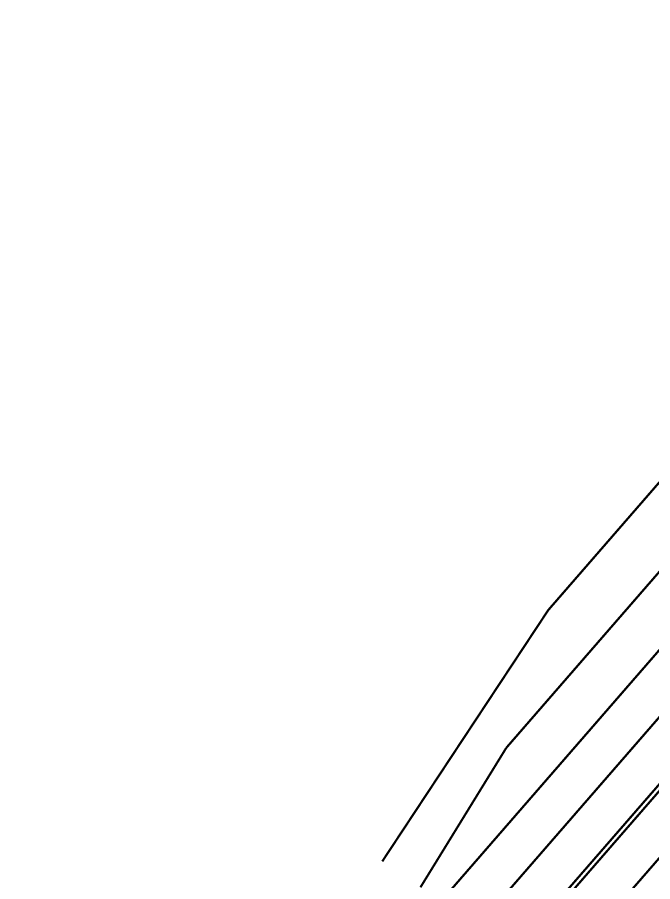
# Model space of a CAD drawing. Header units: millimetres. Extents: x 67536 to 67858, y 50657 to 50929.
# Drawn here: x 67585.9 to 67629.2, y 50704.4 to 50763.3 of the extents above; entities that cross this region are included whole.
import ezdxf

# ---------------------------------------------------------------- set-up
doc = ezdxf.new("R2010")
doc.units = ezdxf.units.MM
doc.linetypes.add('JTSS01', pattern=[6, 2, -4])
doc.layers.add('@-路面边线', color=7, linetype='Continuous')
doc.layers.add('@-道路标线', color=7, linetype='Continuous', lineweight=0)

msp = doc.modelspace()

# ---------------------------------------------------------------- linework, layer by layer
at = {"layer": '@-路面边线', "color": 7, "linetype": 'Continuous', "const_width": 0.15, "flags": 128}
for points in [[(67657.109, 50763.264), (67622.058, 50722.942)], [(67622.058, 50722.942), (67610.737, 50705.808)]]:
    msp.add_lwpolyline(points, dxfattribs=at)
at = {"layer": '@-道路标线', "color": 7, "linetype": 'JTSS01', "const_width": 0.15, "flags": 128}
for points in [[(67607.83, 50695.142), (67661.666, 50757.074), (67663.254, 50758.9)], [(67585.931, 50665.378), (67664.347, 50755.585), (67665.518, 50756.932)], [(67649.928, 50729.396), (67590.686, 50661.245)]]:
    msp.add_lwpolyline(points, dxfattribs=at)
at = {"layer": '@-道路标线', "color": 7, "linetype": 'Continuous', "const_width": 0.15, "flags": 128}
for points in [[(67658.556, 50758.831), (67619.193, 50713.549)], [(67613.341, 50704.041), (67619.193, 50713.549)]]:
    msp.add_lwpolyline(points, dxfattribs=at)
at = {"layer": '@-道路标线', "color": 30, "linetype": 'Continuous', "ltscale": 0.08, "flags": 128}
msp.add_lwpolyline([(67588.422, 50663.213, 0.15, 0.15, 0), (67667.346, 50754.005, 0.15, 0.15, 0), (67668.008, 50754.767, 0, 0, 0)], format="xyseb", dxfattribs=at)
at = {"layer": '@-道路标线', "color": 30, "linetype": 'Continuous', "ltscale": 0.08, "const_width": 0.15, "flags": 128}
msp.add_lwpolyline([(67667.074, 50754.15), (67588.195, 50663.41)], dxfattribs=at)

doc.saveas('drawing.dxf')
